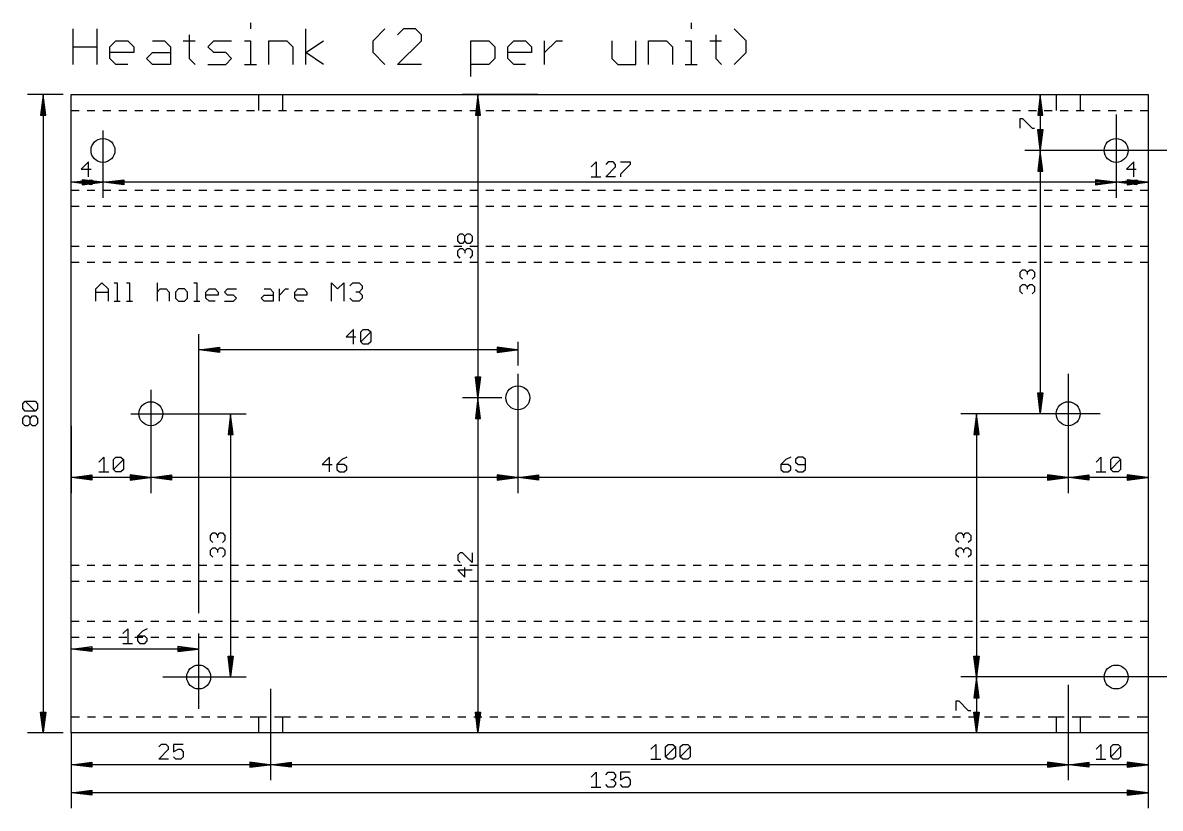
# Model space of a CAD drawing. Extents: x -16 to 648, y -52 to 442.
# Drawn here: x 313.9 to 456.5, y 170.6 to 269 of the extents above; entities that cross this region are included whole.
import ezdxf

# ---------------------------------------------------------------- set-up
doc = ezdxf.new("R2010")
doc.units = 0
doc.layers.add('20', color=7, linetype='CONTINUOUS')
doc.layers.add('47', color=2, linetype='CONTINUOUS')

msp = doc.modelspace()

# ---------------------------------------------------------------- linework, layer by layer
at = {"layer": '20'}
for p, q in [((320, 258), (320, 260)), ((320, 260), (455, 260)), ((343.5, 260), (343.5, 258)), ((346.5, 260), (346.5, 258)), ((443.5, 260), (443.5, 258)), ((446.5, 260), (446.5, 258)), ((455, 260), (455, 258)), ((320, 248), (320, 258)), ((320, 258), (321, 258)), ((322, 258), (323, 258)), ((324, 258), (325, 258)), ((326, 258), (327, 258)), ((328, 258), (329, 258)), ((330, 258), (331, 258)), ((332, 258), (333, 258)), ((334, 258), (335, 258)), ((336, 258), (337, 258)), ((338, 258), (339, 258)), ((340, 258), (341, 258)), ((342, 258), (343, 258)), ((344, 258), (345, 258)), ((346, 258), (347, 258)), ((348, 258), (349, 258)), ((350, 258), (351, 258)), ((352, 258), (353, 258)), ((354, 258), (355, 258)), ((356, 258), (357, 258)), ((358, 258), (359, 258)), ((360, 258), (361, 258)), ((362, 258), (363, 258)), ((364, 258), (365, 258)), ((366, 258), (367, 258)), ((368, 258), (369, 258)), ((370, 258), (371, 258)), ((372, 258), (373, 258)), ((374, 258), (375, 258)), ((376, 258), (377, 258)), ((378, 258), (379, 258)), ((380, 258), (381, 258)), ((382, 258), (383, 258)), ((384, 258), (385, 258)), ((386, 258), (387, 258)), ((388, 258), (389, 258)), ((390, 258), (391, 258)), ((392, 258), (393, 258)), ((394, 258), (395, 258)), ((396, 258), (397, 258)), ((398, 258), (399, 258)), ((400, 258), (401, 258)), ((402, 258), (403, 258)), ((404, 258), (405, 258)), ((406, 258), (407, 258)), ((408, 258), (409, 258)), ((410, 258), (411, 258)), ((412, 258), (413, 258)), ((414, 258), (415, 258)), ((416, 258), (417, 258)), ((418, 258), (419, 258)), ((420, 258), (421, 258)), ((422, 258), (423, 258)), ((424, 258), (425, 258)), ((426, 258), (427, 258)), ((428, 258), (429, 258)), ((430, 258), (431, 258)), ((432, 258), (433, 258)), ((434, 258), (435, 258)), ((436, 258), (437, 258)), ((438, 258), (439, 258)), ((440, 258), (441, 258)), ((442, 258), (443, 258)), ((444, 258), (445, 258)), ((446, 258), (447, 258)), ((448, 258), (449, 258)), ((450, 258), (451, 258)), ((452, 258), (453, 258)), ((454, 258), (455, 258)), ((455, 258), (455, 248)), ((320, 246), (320, 248)), ((320, 248), (321, 248)), ((322, 248), (323, 248)), ((324, 248), (325, 248)), ((326, 248), (327, 248)), ((328, 248), (329, 248)), ((330, 248), (331, 248)), ((332, 248), (333, 248)), ((334, 248), (335, 248)), ((336, 248), (337, 248)), ((338, 248), (339, 248)), ((340, 248), (341, 248)), ((342, 248), (343, 248)), ((344, 248), (345, 248)), ((346, 248), (347, 248)), ((348, 248), (349, 248)), ((350, 248), (351, 248)), ((352, 248), (353, 248)), ((354, 248), (355, 248)), ((356, 248), (357, 248)), ((358, 248), (359, 248)), ((360, 248), (361, 248)), ((362, 248), (363, 248)), ((364, 248), (365, 248)), ((366, 248), (367, 248)), ((368, 248), (369, 248)), ((370, 248), (371, 248)), ((372, 248), (373, 248)), ((374, 248), (375, 248)), ((376, 248), (377, 248)), ((378, 248), (379, 248)), ((380, 248), (381, 248)), ((382, 248), (383, 248)), ((384, 248), (385, 248)), ((386, 248), (387, 248)), ((388, 248), (389, 248)), ((390, 248), (391, 248)), ((392, 248), (393, 248)), ((394, 248), (395, 248)), ((396, 248), (397, 248)), ((398, 248), (399, 248)), ((400, 248), (401, 248)), ((402, 248), (403, 248)), ((404, 248), (405, 248)), ((406, 248), (407, 248)), ((408, 248), (409, 248)), ((410, 248), (411, 248)), ((412, 248), (413, 248)), ((414, 248), (415, 248)), ((416, 248), (417, 248)), ((418, 248), (419, 248)), ((420, 248), (421, 248)), ((422, 248), (423, 248)), ((424, 248), (425, 248)), ((426, 248), (427, 248)), ((428, 248), (429, 248)), ((430, 248), (431, 248)), ((432, 248), (433, 248)), ((434, 248), (435, 248)), ((436, 248), (437, 248)), ((438, 248), (439, 248)), ((440, 248), (441, 248)), ((442, 248), (443, 248)), ((444, 248), (445, 248)), ((446, 248), (447, 248)), ((448, 248), (449, 248)), ((450, 248), (451, 248)), ((452, 248), (453, 248)), ((454, 248), (455, 248)), ((455, 248), (455, 246)), ((320, 241), (320, 246)), ((320, 246), (321, 246)), ((322, 246), (323, 246)), ((324, 246), (325, 246)), ((326, 246), (327, 246)), ((328, 246), (329, 246)), ((330, 246), (331, 246)), ((332, 246), (333, 246)), ((334, 246), (335, 246)), ((336, 246), (337, 246)), ((338, 246), (339, 246)), ((340, 246), (341, 246)), ((342, 246), (343, 246)), ((344, 246), (345, 246)), ((346, 246), (347, 246)), ((348, 246), (349, 246)), ((350, 246), (351, 246)), ((352, 246), (353, 246)), ((354, 246), (355, 246)), ((356, 246), (357, 246)), ((358, 246), (359, 246)), ((360, 246), (361, 246)), ((362, 246), (363, 246)), ((364, 246), (365, 246)), ((366, 246), (367, 246)), ((368, 246), (369, 246)), ((370, 246), (371, 246)), ((372, 246), (373, 246)), ((374, 246), (375, 246)), ((376, 246), (377, 246)), ((378, 246), (379, 246)), ((380, 246), (381, 246)), ((382, 246), (383, 246)), ((384, 246), (385, 246)), ((386, 246), (387, 246)), ((388, 246), (389, 246)), ((390, 246), (391, 246)), ((392, 246), (393, 246)), ((394, 246), (395, 246)), ((396, 246), (397, 246)), ((398, 246), (399, 246)), ((400, 246), (401, 246)), ((402, 246), (403, 246)), ((404, 246), (405, 246)), ((406, 246), (407, 246)), ((408, 246), (409, 246)), ((410, 246), (411, 246)), ((412, 246), (413, 246)), ((414, 246), (415, 246)), ((416, 246), (417, 246)), ((418, 246), (419, 246)), ((420, 246), (421, 246)), ((422, 246), (423, 246)), ((424, 246), (425, 246)), ((426, 246), (427, 246)), ((428, 246), (429, 246)), ((430, 246), (431, 246)), ((432, 246), (433, 246)), ((434, 246), (435, 246)), ((436, 246), (437, 246)), ((438, 246), (439, 246)), ((440, 246), (441, 246)), ((442, 246), (443, 246)), ((444, 246), (445, 246)), ((446, 246), (447, 246)), ((448, 246), (449, 246)), ((450, 246), (451, 246)), ((452, 246), (453, 246)), ((454, 246), (455, 246)), ((455, 246), (455, 241)), ((320, 239), (320, 241)), ((320, 241), (321, 241)), ((322, 241), (323, 241)), ((324, 241), (325, 241)), ((326, 241), (327, 241)), ((328, 241), (329, 241)), ((330, 241), (331, 241)), ((332, 241), (333, 241)), ((334, 241), (335, 241)), ((336, 241), (337, 241)), ((338, 241), (339, 241)), ((340, 241), (341, 241)), ((342, 241), (343, 241)), ((344, 241), (345, 241)), ((346, 241), (347, 241)), ((348, 241), (349, 241)), ((350, 241), (351, 241)), ((352, 241), (353, 241)), ((354, 241), (355, 241)), ((356, 241), (357, 241)), ((358, 241), (359, 241)), ((360, 241), (361, 241)), ((362, 241), (363, 241)), ((364, 241), (365, 241)), ((366, 241), (367, 241)), ((368, 241), (369, 241)), ((370, 241), (371, 241)), ((372, 241), (373, 241)), ((374, 241), (375, 241)), ((376, 241), (377, 241)), ((378, 241), (379, 241)), ((380, 241), (381, 241)), ((382, 241), (383, 241)), ((384, 241), (385, 241)), ((386, 241), (387, 241)), ((388, 241), (389, 241)), ((390, 241), (391, 241)), ((392, 241), (393, 241)), ((394, 241), (395, 241)), ((396, 241), (397, 241)), ((398, 241), (399, 241)), ((400, 241), (401, 241)), ((402, 241), (403, 241)), ((404, 241), (405, 241)), ((406, 241), (407, 241)), ((408, 241), (409, 241)), ((410, 241), (411, 241)), ((412, 241), (413, 241)), ((414, 241), (415, 241)), ((416, 241), (417, 241)), ((418, 241), (419, 241)), ((420, 241), (421, 241)), ((422, 241), (423, 241)), ((424, 241), (425, 241)), ((426, 241), (427, 241)), ((428, 241), (429, 241)), ((430, 241), (431, 241)), ((432, 241), (433, 241)), ((434, 241), (435, 241)), ((436, 241), (437, 241)), ((438, 241), (439, 241)), ((440, 241), (441, 241)), ((442, 241), (443, 241)), ((444, 241), (445, 241)), ((446, 241), (447, 241)), ((448, 241), (449, 241)), ((450, 241), (451, 241)), ((452, 241), (453, 241)), ((454, 241), (455, 241)), ((455, 241), (455, 239)), ((320, 201), (320, 239)), ((320, 239), (321, 239)), ((322, 239), (323, 239)), ((324, 239), (325, 239)), ((326, 239), (327, 239)), ((328, 239), (329, 239)), ((330, 239), (331, 239)), ((332, 239), (333, 239)), ((334, 239), (335, 239)), ((336, 239), (337, 239)), ((338, 239), (339, 239)), ((340, 239), (341, 239)), ((342, 239), (343, 239)), ((344, 239), (345, 239)), ((346, 239), (347, 239)), ((348, 239), (349, 239)), ((350, 239), (351, 239)), ((352, 239), (353, 239)), ((354, 239), (355, 239)), ((356, 239), (357, 239)), ((358, 239), (359, 239)), ((360, 239), (361, 239)), ((362, 239), (363, 239)), ((364, 239), (365, 239)), ((366, 239), (367, 239)), ((368, 239), (369, 239)), ((370, 239), (371, 239)), ((372, 239), (373, 239)), ((374, 239), (375, 239)), ((376, 239), (377, 239)), ((378, 239), (379, 239)), ((380, 239), (381, 239)), ((382, 239), (383, 239)), ((384, 239), (385, 239)), ((386, 239), (387, 239)), ((388, 239), (389, 239)), ((390, 239), (391, 239)), ((392, 239), (393, 239)), ((394, 239), (395, 239)), ((396, 239), (397, 239)), ((398, 239), (399, 239)), ((400, 239), (401, 239)), ((402, 239), (403, 239)), ((404, 239), (405, 239)), ((406, 239), (407, 239)), ((408, 239), (409, 239)), ((410, 239), (411, 239)), ((412, 239), (413, 239)), ((414, 239), (415, 239)), ((416, 239), (417, 239)), ((418, 239), (419, 239)), ((420, 239), (421, 239)), ((422, 239), (423, 239)), ((424, 239), (425, 239)), ((426, 239), (427, 239)), ((428, 239), (429, 239)), ((430, 239), (431, 239)), ((432, 239), (433, 239)), ((434, 239), (435, 239)), ((436, 239), (437, 239)), ((438, 239), (439, 239)), ((440, 239), (441, 239)), ((442, 239), (443, 239)), ((444, 239), (445, 239)), ((446, 239), (447, 239)), ((448, 239), (449, 239)), ((450, 239), (451, 239)), ((452, 239), (453, 239)), ((454, 239), (455, 239)), ((455, 239), (455, 201)), ((320, 199), (320, 201)), ((320, 201), (321, 201)), ((322, 201), (323, 201)), ((324, 201), (325, 201)), ((326, 201), (327, 201)), ((328, 201), (329, 201)), ((330, 201), (331, 201)), ((332, 201), (333, 201)), ((334, 201), (335, 201)), ((336, 201), (337, 201)), ((338, 201), (339, 201)), ((340, 201), (341, 201)), ((342, 201), (343, 201)), ((344, 201), (345, 201)), ((346, 201), (347, 201)), ((348, 201), (349, 201)), ((350, 201), (351, 201)), ((352, 201), (353, 201)), ((354, 201), (355, 201)), ((356, 201), (357, 201)), ((358, 201), (359, 201)), ((360, 201), (361, 201)), ((362, 201), (363, 201)), ((364, 201), (365, 201)), ((366, 201), (367, 201)), ((368, 201), (369, 201)), ((370, 201), (371, 201)), ((372, 201), (373, 201)), ((374, 201), (375, 201)), ((376, 201), (377, 201)), ((378, 201), (379, 201)), ((380, 201), (381, 201)), ((382, 201), (383, 201)), ((384, 201), (385, 201)), ((386, 201), (387, 201)), ((388, 201), (389, 201)), ((390, 201), (391, 201)), ((392, 201), (393, 201)), ((394, 201), (395, 201)), ((396, 201), (397, 201)), ((398, 201), (399, 201)), ((400, 201), (401, 201)), ((402, 201), (403, 201)), ((404, 201), (405, 201)), ((406, 201), (407, 201)), ((408, 201), (409, 201)), ((410, 201), (411, 201)), ((412, 201), (413, 201)), ((414, 201), (415, 201)), ((416, 201), (417, 201)), ((418, 201), (419, 201)), ((420, 201), (421, 201)), ((422, 201), (423, 201)), ((424, 201), (425, 201)), ((426, 201), (427, 201)), ((428, 201), (429, 201)), ((430, 201), (431, 201)), ((432, 201), (433, 201)), ((434, 201), (435, 201)), ((436, 201), (437, 201)), ((438, 201), (439, 201)), ((440, 201), (441, 201)), ((442, 201), (443, 201)), ((444, 201), (445, 201)), ((446, 201), (447, 201)), ((448, 201), (449, 201)), ((450, 201), (451, 201)), ((452, 201), (453, 201)), ((454, 201), (455, 201)), ((455, 201), (455, 199)), ((320, 194), (320, 199)), ((320, 199), (321, 199)), ((322, 199), (323, 199)), ((324, 199), (325, 199)), ((326, 199), (327, 199)), ((328, 199), (329, 199)), ((330, 199), (331, 199)), ((332, 199), (333, 199)), ((334, 199), (335, 199)), ((336, 199), (337, 199)), ((338, 199), (339, 199)), ((340, 199), (341, 199)), ((342, 199), (343, 199)), ((344, 199), (345, 199)), ((346, 199), (347, 199)), ((348, 199), (349, 199)), ((350, 199), (351, 199)), ((352, 199), (353, 199)), ((354, 199), (355, 199)), ((356, 199), (357, 199)), ((358, 199), (359, 199)), ((360, 199), (361, 199)), ((362, 199), (363, 199)), ((364, 199), (365, 199)), ((366, 199), (367, 199)), ((368, 199), (369, 199)), ((370, 199), (371, 199)), ((372, 199), (373, 199)), ((374, 199), (375, 199)), ((376, 199), (377, 199)), ((378, 199), (379, 199)), ((380, 199), (381, 199)), ((382, 199), (383, 199)), ((384, 199), (385, 199)), ((386, 199), (387, 199)), ((388, 199), (389, 199)), ((390, 199), (391, 199)), ((392, 199), (393, 199)), ((394, 199), (395, 199)), ((396, 199), (397, 199)), ((398, 199), (399, 199)), ((400, 199), (401, 199)), ((402, 199), (403, 199)), ((404, 199), (405, 199)), ((406, 199), (407, 199)), ((408, 199), (409, 199)), ((410, 199), (411, 199)), ((412, 199), (413, 199)), ((414, 199), (415, 199)), ((416, 199), (417, 199)), ((418, 199), (419, 199)), ((420, 199), (421, 199)), ((422, 199), (423, 199)), ((424, 199), (425, 199)), ((426, 199), (427, 199)), ((428, 199), (429, 199)), ((430, 199), (431, 199)), ((432, 199), (433, 199)), ((434, 199), (435, 199)), ((436, 199), (437, 199)), ((438, 199), (439, 199)), ((440, 199), (441, 199)), ((442, 199), (443, 199)), ((444, 199), (445, 199)), ((446, 199), (447, 199)), ((448, 199), (449, 199)), ((450, 199), (451, 199)), ((452, 199), (453, 199)), ((454, 199), (455, 199)), ((455, 199), (455, 194)), ((320, 192), (320, 194)), ((320, 194), (321, 194)), ((322, 194), (323, 194)), ((324, 194), (325, 194)), ((326, 194), (327, 194)), ((328, 194), (329, 194)), ((330, 194), (331, 194)), ((332, 194), (333, 194)), ((334, 194), (335, 194)), ((336, 194), (337, 194)), ((338, 194), (339, 194)), ((340, 194), (341, 194)), ((342, 194), (343, 194)), ((344, 194), (345, 194)), ((346, 194), (347, 194)), ((348, 194), (349, 194)), ((350, 194), (351, 194)), ((352, 194), (353, 194)), ((354, 194), (355, 194)), ((356, 194), (357, 194)), ((358, 194), (359, 194)), ((360, 194), (361, 194)), ((362, 194), (363, 194)), ((364, 194), (365, 194)), ((366, 194), (367, 194)), ((368, 194), (369, 194)), ((370, 194), (371, 194)), ((372, 194), (373, 194)), ((374, 194), (375, 194)), ((376, 194), (377, 194)), ((378, 194), (379, 194)), ((380, 194), (381, 194)), ((382, 194), (383, 194)), ((384, 194), (385, 194)), ((386, 194), (387, 194)), ((388, 194), (389, 194)), ((390, 194), (391, 194)), ((392, 194), (393, 194)), ((394, 194), (395, 194)), ((396, 194), (397, 194)), ((398, 194), (399, 194)), ((400, 194), (401, 194)), ((402, 194), (403, 194)), ((404, 194), (405, 194)), ((406, 194), (407, 194)), ((408, 194), (409, 194)), ((410, 194), (411, 194)), ((412, 194), (413, 194)), ((414, 194), (415, 194)), ((416, 194), (417, 194)), ((418, 194), (419, 194)), ((420, 194), (421, 194)), ((422, 194), (423, 194)), ((424, 194), (425, 194)), ((426, 194), (427, 194)), ((428, 194), (429, 194)), ((430, 194), (431, 194)), ((432, 194), (433, 194)), ((434, 194), (435, 194)), ((436, 194), (437, 194)), ((438, 194), (439, 194)), ((440, 194), (441, 194)), ((442, 194), (443, 194)), ((444, 194), (445, 194)), ((446, 194), (447, 194)), ((448, 194), (449, 194)), ((450, 194), (451, 194)), ((452, 194), (453, 194)), ((454, 194), (455, 194)), ((455, 194), (455, 192)), ((320, 182), (320, 192)), ((320, 192), (321, 192)), ((322, 192), (323, 192)), ((324, 192), (325, 192)), ((326, 192), (327, 192)), ((328, 192), (329, 192)), ((330, 192), (331, 192)), ((332, 192), (333, 192)), ((334, 192), (335, 192)), ((336, 192), (337, 192)), ((338, 192), (339, 192)), ((340, 192), (341, 192)), ((342, 192), (343, 192)), ((344, 192), (345, 192)), ((346, 192), (347, 192)), ((348, 192), (349, 192)), ((350, 192), (351, 192)), ((352, 192), (353, 192)), ((354, 192), (355, 192)), ((356, 192), (357, 192)), ((358, 192), (359, 192)), ((360, 192), (361, 192)), ((362, 192), (363, 192)), ((364, 192), (365, 192)), ((366, 192), (367, 192)), ((368, 192), (369, 192)), ((370, 192), (371, 192)), ((372, 192), (373, 192)), ((374, 192), (375, 192)), ((376, 192), (377, 192)), ((378, 192), (379, 192)), ((380, 192), (381, 192)), ((382, 192), (383, 192)), ((384, 192), (385, 192)), ((386, 192), (387, 192)), ((388, 192), (389, 192)), ((390, 192), (391, 192)), ((392, 192), (393, 192)), ((394, 192), (395, 192)), ((396, 192), (397, 192)), ((398, 192), (399, 192)), ((400, 192), (401, 192)), ((402, 192), (403, 192)), ((404, 192), (405, 192)), ((406, 192), (407, 192)), ((408, 192), (409, 192)), ((410, 192), (411, 192)), ((412, 192), (413, 192)), ((414, 192), (415, 192)), ((416, 192), (417, 192)), ((418, 192), (419, 192)), ((420, 192), (421, 192)), ((422, 192), (423, 192)), ((424, 192), (425, 192)), ((426, 192), (427, 192)), ((428, 192), (429, 192)), ((430, 192), (431, 192)), ((432, 192), (433, 192)), ((434, 192), (435, 192)), ((436, 192), (437, 192)), ((438, 192), (439, 192)), ((440, 192), (441, 192)), ((442, 192), (443, 192)), ((444, 192), (445, 192)), ((446, 192), (447, 192)), ((448, 192), (449, 192)), ((450, 192), (451, 192)), ((452, 192), (453, 192)), ((454, 192), (455, 192)), ((455, 192), (455, 182)), ((320, 180), (320, 182)), ((320, 182), (321.0417, 182)), ((322.0417, 182), (323.0833, 182)), ((324.0833, 182), (325.125, 182)), ((326.125, 182), (327.1667, 182)), ((328.1667, 182), (329.2083, 182)), ((330.2083, 182), (331.25, 182)), ((332.25, 182), (333.2917, 182)), ((334.2917, 182), (335.3333, 182)), ((336.3333, 182), (337.375, 182)), ((338.375, 182), (339.4167, 182)), ((340.4167, 182), (341.4583, 182)), ((342.4583, 182), (343.5, 182)), ((343.5, 182), (344.5, 182)), ((343.5, 182), (343.5, 180)), ((345.5, 182), (346.5, 182)), ((346.5, 182), (347.5, 182)), ((346.5, 182), (346.5, 180)), ((348.5, 182), (349.5, 182)), ((350.5, 182), (351.5, 182)), ((352.5, 182), (353.5, 182)), ((354.5, 182), (355.5, 182)), ((356.5, 182), (357.5, 182)), ((358.5, 182), (359.5, 182)), ((360.5, 182), (361.5, 182)), ((362.5, 182), (363.5, 182)), ((364.5, 182), (365.5, 182)), ((366.5, 182), (367.5, 182)), ((368.5, 182), (369.5, 182)), ((370.5, 182), (371.5, 182)), ((372.5, 182), (373.5, 182)), ((374.5, 182), (375.5, 182)), ((376.5, 182), (377.5, 182)), ((378.5, 182), (379.5, 182)), ((380.5, 182), (381.5, 182)), ((382.5, 182), (383.5, 182)), ((384.5, 182), (385.5, 182)), ((386.5, 182), (387.5, 182)), ((388.5, 182), (389.5, 182)), ((390.5, 182), (391.5, 182)), ((392.5, 182), (393.5, 182)), ((394.5, 182), (395.5, 182)), ((396.5, 182), (397.5, 182)), ((398.5, 182), (399.5, 182)), ((400.5, 182), (401.5, 182)), ((402.5, 182), (403.5, 182)), ((404.5, 182), (405.5, 182)), ((406.5, 182), (407.5, 182)), ((408.5, 182), (409.5, 182)), ((410.5, 182), (411.5, 182)), ((412.5, 182), (413.5, 182)), ((414.5, 182), (415.5, 182)), ((416.5, 182), (417.5, 182)), ((418.5, 182), (419.5, 182)), ((420.5, 182), (421.5, 182)), ((422.5, 182), (423.5, 182)), ((424.5, 182), (425.5, 182)), ((426.5, 182), (427.5, 182)), ((428.5, 182), (429.5, 182)), ((430.5, 182), (431.5, 182)), ((432.5, 182), (433.5, 182)), ((434.5, 182), (435.5, 182)), ((436.5, 182), (437.5, 182)), ((438.5, 182), (439.5, 182)), ((440.5, 182), (441.5, 182)), ((442.5, 182), (443.5, 182)), ((443.5, 182), (444.5, 182)), ((443.5, 182), (443.5, 180)), ((445.5, 182), (446.5, 182)), ((446.5, 182), (447.875, 182)), ((446.5, 182), (446.5, 180)), ((448.875, 182), (450.25, 182)), ((451.25, 182), (452.625, 182)), ((453.625, 182), (455, 182)), ((455, 182), (455, 180)), ((343.5, 180), (320, 180)), ((346.5, 180), (343.5, 180)), ((443.5, 180), (346.5, 180)), ((446.5, 180), (443.5, 180)), ((455, 180), (446.5, 180))]:
    msp.add_line(p, q, dxfattribs=at)
for centre in [(324, 253), (451, 253), (376, 222), (330, 220), (445, 220), (336, 187), (451, 187)]:
    msp.add_circle(centre, 1.5, dxfattribs=at)
at = {"layer": '47'}
for p, q in [((320.254, 263.754), (320.254, 268.2498)), ((323.2512, 268.2498), (323.2512, 263.754)), ((342.4883, 268.9991), (342.4883, 268.2498)), ((349.4122, 263.754), (349.4122, 268.2498)), ((357.8528, 266.7512), (359.3514, 268.2498)), ((361.6714, 268.2498), (360.9221, 267.5005)), ((363.17, 268.2498), (361.6714, 268.2498)), ((363.9193, 267.5005), (363.17, 268.2498)), ((397.7355, 268.9991), (397.7355, 268.2498)), ((404.6234, 266.7512), (403.1248, 268.2498)), ((324.8579, 266.0019), (325.6072, 266.7512)), ((325.6072, 266.7512), (327.1059, 266.7512)), ((327.1059, 266.7512), (327.8552, 266.0019)), ((330.2112, 266.7512), (331.7098, 266.7512)), ((331.7098, 266.7512), (332.4591, 266.0019)), ((334.0658, 266.7512), (335.5644, 266.7512)), ((334.8151, 267.5005), (334.8151, 264.5033)), ((337.1351, 266.0019), (337.8844, 266.7512)), ((337.8844, 266.7512), (340.1323, 266.7512)), ((341.739, 266.7512), (342.4883, 266.7512)), ((342.4883, 266.7512), (342.4883, 263.754)), ((344.8083, 263.754), (344.8083, 266.7512)), ((344.8083, 266.7512), (347.0562, 266.7512)), ((347.0562, 266.7512), (347.8055, 266.0019)), ((349.4122, 265.2526), (351.6602, 266.7512)), ((357.8528, 265.2526), (357.8528, 266.7512)), ((360.9221, 263.754), (363.9193, 266.7512)), ((363.9193, 266.7512), (363.9193, 267.5005)), ((370.1299, 262.2554), (370.1299, 266.7512)), ((370.1299, 266.7512), (372.3779, 266.7512)), ((372.3779, 266.7512), (373.1272, 266.0019)), ((374.7339, 266.0019), (375.4832, 266.7512)), ((375.4832, 266.7512), (376.9818, 266.7512)), ((376.9818, 266.7512), (377.7311, 266.0019)), ((379.3378, 263.754), (379.3378, 266.7512)), ((379.3378, 265.2526), (380.8364, 266.7512)), ((380.8364, 266.7512), (381.5857, 266.7512)), ((387.7784, 266.7512), (387.7784, 264.5033)), ((390.7756, 263.754), (390.7756, 266.7512)), ((392.3823, 263.754), (392.3823, 266.7512)), ((392.3823, 266.7512), (394.6302, 266.7512)), ((394.6302, 266.7512), (395.3795, 266.0019)), ((396.9862, 266.7512), (397.7355, 266.7512)), ((397.7355, 266.7512), (397.7355, 263.754)), ((400.0555, 266.7512), (401.5541, 266.7512)), ((400.8048, 267.5005), (400.8048, 264.5033)), ((404.6234, 265.2526), (404.6234, 266.7512)), ((320.254, 266.0019), (323.2512, 266.0019)), ((324.8579, 264.5033), (324.8579, 266.0019)), ((327.8552, 265.2526), (324.8579, 265.2526)), ((327.8552, 266.0019), (327.8552, 265.2526)), ((329.4619, 264.5033), (330.2112, 265.2526)), ((330.2112, 265.2526), (332.4591, 265.2526)), ((332.4591, 266.0019), (332.4591, 263.754)), ((337.8844, 265.2526), (337.1351, 266.0019)), ((339.383, 265.2526), (337.8844, 265.2526)), ((340.1323, 264.5033), (339.383, 265.2526)), ((347.8055, 266.0019), (347.8055, 263.754)), ((351.6602, 263.754), (349.4122, 265.2526)), ((359.3514, 263.754), (357.8528, 265.2526)), ((373.1272, 266.0019), (373.1272, 264.5033)), ((374.7339, 264.5033), (374.7339, 266.0019)), ((377.7311, 265.2526), (374.7339, 265.2526)), ((377.7311, 266.0019), (377.7311, 265.2526)), ((395.3795, 266.0019), (395.3795, 263.754)), ((403.1248, 263.754), (404.6234, 265.2526)), ((325.6072, 263.754), (324.8579, 264.5033)), ((330.2112, 263.754), (329.4619, 264.5033)), ((334.8151, 264.5033), (335.5644, 263.754)), ((339.383, 263.754), (340.1323, 264.5033)), ((373.1272, 264.5033), (372.3779, 263.754)), ((375.4832, 263.754), (374.7339, 264.5033)), ((387.7784, 264.5033), (388.5277, 263.754)), ((400.8048, 264.5033), (401.5541, 263.754)), ((327.1059, 263.754), (325.6072, 263.754)), ((332.4591, 263.754), (330.2112, 263.754)), ((337.1351, 263.754), (339.383, 263.754)), ((341.739, 263.754), (343.2376, 263.754)), ((363.9193, 263.754), (360.9221, 263.754)), ((372.3779, 263.754), (370.1299, 263.754)), ((376.9818, 263.754), (375.4832, 263.754)), ((388.5277, 263.754), (390.7756, 263.754)), ((396.9862, 263.754), (398.4848, 263.754)), ((319, 260), (314.55, 260)), ((316.5, 259.935), (316.1808, 257.4)), ((316.5, 259.935), (316.24, 257.4)), ((316.5, 259.935), (316.37, 257.4)), ((316.5, 259.935), (316.5, 180.065)), ((316.8192, 257.4), (316.5, 259.935)), ((316.63, 257.4), (316.5, 259.935)), ((316.76, 257.4), (316.5, 259.935)), ((378.5, 260), (369.05, 260)), ((371, 259.935), (370.6808, 257.4)), ((371, 259.935), (370.74, 257.4)), ((371, 259.935), (370.87, 257.4)), ((371, 259.935), (371, 222.065)), ((371.3192, 257.4), (371, 259.935)), ((371.13, 257.4), (371, 259.935)), ((371.26, 257.4), (371, 259.935)), ((441, 260), (443.45, 260)), ((441.5, 259.935), (441.1808, 257.4)), ((441.5, 259.935), (441.24, 257.4)), ((441.5, 259.935), (441.37, 257.4)), ((441.5, 259.935), (441.5, 253.065)), ((441.8192, 257.4), (441.5, 259.935)), ((441.63, 257.4), (441.5, 259.935)), ((441.76, 257.4), (441.5, 259.935)), ((316.1808, 257.4), (316.8192, 257.4)), ((370.6808, 257.4), (371.3192, 257.4)), ((438.9701, 255.8072), (438.9701, 257.0061)), ((438.9701, 257.0061), (439.2698, 257.0061)), ((439.2698, 257.0061), (440.4687, 255.8072)), ((441.1808, 257.4), (441.8192, 257.4)), ((451, 257.5), (451, 247.05)), ((324, 255.5), (324, 247.05)), ((440.4687, 255.8072), (440.7684, 255.8072)), ((441.5, 253.065), (441.1808, 255.6)), ((441.1808, 255.6), (441.8192, 255.6)), ((441.5, 253.065), (441.24, 255.6)), ((441.5, 253.065), (441.37, 255.6)), ((441.8192, 255.6), (441.5, 253.065)), ((441.63, 255.6), (441.5, 253.065)), ((441.76, 255.6), (441.5, 253.065)), ((455, 254.5), (455, 247.05)), ((470, 253), (439.55, 253)), ((441.5, 252.935), (441.1808, 250.4)), ((441.5, 252.935), (441.24, 250.4)), ((441.5, 252.935), (441.37, 250.4)), ((441.5, 253), (441.5, 253)), ((441.5, 252.935), (441.5, 220.065)), ((441.8192, 250.4), (441.5, 252.935)), ((441.63, 250.4), (441.5, 252.935)), ((441.76, 250.4), (441.5, 252.935)), ((322.2064, 251.5554), (321.2818, 250.6308)), ((322.2064, 249.7062), (322.2064, 251.5554)), ((385.1885, 250.939), (385.8049, 251.5554)), ((385.8049, 251.5554), (385.8049, 249.7062)), ((387.3383, 251.5554), (387.0301, 251.2472)), ((387.9547, 251.5554), (387.3383, 251.5554)), ((388.2629, 251.2472), (387.9547, 251.5554)), ((388.2629, 250.939), (388.2629, 251.2472)), ((388.8717, 251.5554), (390.1045, 251.5554)), ((390.1045, 251.2472), (388.8717, 250.0144)), ((390.1045, 251.5554), (390.1045, 251.2472)), ((453.2064, 251.5554), (452.2818, 250.6308)), ((453.2064, 249.7062), (453.2064, 251.5554)), ((321.2818, 250.6308), (322.5146, 250.6308)), ((385.1885, 249.7062), (386.4213, 249.7062)), ((387.0301, 249.7062), (388.2629, 250.939)), ((388.2629, 249.7062), (387.0301, 249.7062)), ((388.8717, 250.0144), (388.8717, 249.7062)), ((441.1808, 250.4), (441.8192, 250.4)), ((451, 250.5), (451, 247.05)), ((452.2818, 250.6308), (453.5146, 250.6308)), ((320, 249), (320, 249)), ((320.065, 249), (322.6, 249.3192)), ((320.065, 249), (322.6, 249.26)), ((320.065, 249), (322.6, 249.13)), ((323.935, 249), (320.065, 249)), ((322.6, 248.6808), (320.065, 249)), ((322.6, 248.87), (320.065, 249)), ((322.6, 248.74), (320.065, 249)), ((323.935, 249), (321.4, 249.3192)), ((321.4, 249.3192), (321.4, 248.6808)), ((323.935, 249), (321.4, 249.26)), ((323.935, 249), (321.4, 249.13)), ((321.4, 248.6808), (323.935, 249)), ((321.4, 248.87), (323.935, 249)), ((321.4, 248.74), (323.935, 249)), ((322.6, 249.3192), (322.6, 248.6808)), ((324, 249), (324, 249)), ((324.065, 249), (326.6, 249.3192)), ((324.065, 249), (326.6, 249.26)), ((324.065, 249), (326.6, 249.13)), ((450.935, 249), (324.065, 249)), ((326.6, 248.6808), (324.065, 249)), ((326.6, 248.87), (324.065, 249)), ((326.6, 248.74), (324.065, 249)), ((326.6, 249.3192), (326.6, 248.6808)), ((450.935, 249), (448.4, 249.3192)), ((448.4, 249.3192), (448.4, 248.6808)), ((450.935, 249), (448.4, 249.26)), ((450.935, 249), (448.4, 249.13)), ((448.4, 248.6808), (450.935, 249)), ((448.4, 248.87), (450.935, 249)), ((448.4, 248.74), (450.935, 249)), ((451.065, 249), (453.6, 249.3192)), ((451.065, 249), (453.6, 249.26)), ((451.065, 249), (453.6, 249.13)), ((454.935, 249), (451.065, 249)), ((453.6, 248.6808), (451.065, 249)), ((453.6, 248.87), (451.065, 249)), ((453.6, 248.74), (451.065, 249)), ((454.935, 249), (452.4, 249.3192)), ((452.4, 249.3192), (452.4, 248.6808)), ((454.935, 249), (452.4, 249.26)), ((454.935, 249), (452.4, 249.13)), ((452.4, 248.6808), (454.935, 249)), ((452.4, 248.87), (454.935, 249)), ((452.4, 248.74), (454.935, 249)), ((453.6, 249.3192), (453.6, 248.6808)), ((368.4701, 242.2491), (368.7698, 242.5488)), ((368.7698, 242.5488), (369.0695, 242.5488)), ((369.0695, 242.5488), (369.3692, 242.2491)), ((369.3692, 242.2491), (369.669, 242.5488)), ((369.669, 242.5488), (369.9687, 242.5488)), ((369.9687, 242.5488), (370.2684, 242.2491)), ((368.4701, 241.6496), (368.4701, 242.2491)), ((368.7698, 241.3499), (368.4701, 241.6496)), ((369.0695, 241.3499), (368.7698, 241.3499)), ((369.3692, 241.6496), (369.0695, 241.3499)), ((369.3692, 241.6496), (369.3692, 242.2491)), ((369.669, 241.3499), (369.3692, 241.6496)), ((369.9687, 241.3499), (369.669, 241.3499)), ((370.2684, 241.6496), (369.9687, 241.3499)), ((370.2684, 242.2491), (370.2684, 241.6496)), ((368.4701, 240.4075), (368.7698, 240.7072)), ((368.4701, 239.8081), (368.4701, 240.4075)), ((368.7698, 239.5083), (368.4701, 239.8081)), ((368.7698, 240.7072), (369.0695, 240.7072)), ((369.0695, 240.7072), (369.3692, 240.4075)), ((369.3692, 240.4075), (369.669, 240.7072)), ((369.3692, 240.4075), (369.3692, 240.1078)), ((369.669, 240.7072), (369.9687, 240.7072)), ((369.9687, 240.7072), (370.2684, 240.4075)), ((370.2684, 239.8081), (369.9687, 239.5083)), ((370.2684, 240.4075), (370.2684, 239.8081)), ((438.9701, 237.7491), (439.2698, 238.0488)), ((438.9701, 237.1496), (438.9701, 237.7491)), ((439.2698, 236.8499), (438.9701, 237.1496)), ((439.2698, 238.0488), (439.5695, 238.0488)), ((439.5695, 238.0488), (439.8692, 237.7491)), ((439.8692, 237.7491), (440.169, 238.0488)), ((439.8692, 237.7491), (439.8692, 237.4494)), ((440.169, 238.0488), (440.4687, 238.0488)), ((440.4687, 238.0488), (440.7684, 237.7491)), ((440.7684, 237.1496), (440.4687, 236.8499)), ((440.7684, 237.7491), (440.7684, 237.1496)), ((323.1016, 235.6341), (323.8679, 236.4004)), ((323.1016, 234.1016), (323.1016, 235.6341)), ((323.8679, 236.4004), (324.6341, 235.6341)), ((324.6341, 235.6341), (324.6341, 234.1016)), ((325.4036, 236.4004), (325.7867, 236.4004)), ((325.7867, 236.4004), (325.7867, 234.1016)), ((326.9382, 236.4004), (327.3213, 236.4004)), ((327.3213, 236.4004), (327.3213, 234.1016)), ((330.7748, 236.4004), (330.7748, 234.1016)), ((330.7748, 235.251), (331.1579, 235.6341)), ((331.1579, 235.6341), (331.9242, 235.6341)), ((331.9242, 235.6341), (332.3073, 235.251)), ((333.4599, 235.6341), (333.0768, 235.251)), ((334.2262, 235.6341), (333.4599, 235.6341)), ((334.6093, 235.251), (334.2262, 235.6341)), ((335.3788, 236.4004), (335.7619, 236.4004)), ((335.7619, 236.4004), (335.7619, 234.1016)), ((336.9134, 235.251), (337.2965, 235.6341)), ((337.2965, 235.6341), (338.0628, 235.6341)), ((338.0628, 235.6341), (338.4459, 235.251)), ((339.2154, 235.251), (339.5985, 235.6341)), ((339.5985, 235.6341), (340.7479, 235.6341)), ((344.2024, 235.6341), (344.9687, 235.6341)), ((344.9687, 235.6341), (345.3518, 235.251)), ((346.1213, 234.1016), (346.1213, 235.6341)), ((346.1213, 234.8679), (346.8875, 235.6341)), ((346.8875, 235.6341), (347.2706, 235.6341)), ((348.0396, 235.251), (348.4227, 235.6341)), ((348.4227, 235.6341), (349.1889, 235.6341)), ((349.1889, 235.6341), (349.5721, 235.251)), ((352.6435, 234.1016), (352.6435, 236.4004)), ((352.6435, 236.4004), (353.4097, 235.6341)), ((353.4097, 235.6341), (354.176, 236.4004)), ((354.176, 236.4004), (354.176, 234.1016)), ((354.9455, 236.0172), (355.3286, 236.4004)), ((355.3286, 236.4004), (356.0948, 236.4004)), ((356.0948, 236.4004), (356.478, 236.0172)), ((356.478, 235.6341), (356.0948, 235.251)), ((356.478, 236.0172), (356.478, 235.6341)), ((438.9701, 235.9075), (439.2698, 236.2072)), ((438.9701, 235.3081), (438.9701, 235.9075)), ((439.2698, 235.0083), (438.9701, 235.3081)), ((439.2698, 236.2072), (439.5695, 236.2072)), ((439.5695, 236.2072), (439.8692, 235.9075)), ((439.8692, 235.9075), (440.169, 236.2072)), ((439.8692, 235.9075), (439.8692, 235.6078)), ((440.169, 236.2072), (440.4687, 236.2072)), ((440.4687, 236.2072), (440.7684, 235.9075)), ((440.7684, 235.3081), (440.4687, 235.0083)), ((440.7684, 235.9075), (440.7684, 235.3081)), ((323.1016, 235.251), (324.6341, 235.251)), ((325.4036, 234.1016), (326.1698, 234.1016)), ((326.9382, 234.1016), (327.7045, 234.1016)), ((332.3073, 235.251), (332.3073, 234.1016)), ((333.0768, 235.251), (333.0768, 234.4847)), ((333.0768, 234.4847), (333.4599, 234.1016)), ((333.4599, 234.1016), (334.2262, 234.1016)), ((334.2262, 234.1016), (334.6093, 234.4847)), ((334.6093, 234.4847), (334.6093, 235.251)), ((335.3788, 234.1016), (336.145, 234.1016)), ((336.9134, 234.4847), (336.9134, 235.251)), ((338.4459, 234.8679), (336.9134, 234.8679)), ((337.2965, 234.1016), (336.9134, 234.4847)), ((338.0628, 234.1016), (337.2965, 234.1016)), ((338.4459, 235.251), (338.4459, 234.8679)), ((339.5985, 234.8679), (339.2154, 235.251)), ((339.2154, 234.1016), (340.3647, 234.1016)), ((340.3647, 234.8679), (339.5985, 234.8679)), ((340.7479, 234.4847), (340.3647, 234.8679)), ((340.3647, 234.1016), (340.7479, 234.4847)), ((343.8193, 234.4847), (344.2024, 234.8679)), ((344.2024, 234.1016), (343.8193, 234.4847)), ((344.2024, 234.8679), (345.3518, 234.8679)), ((345.3518, 234.1016), (344.2024, 234.1016)), ((345.3518, 235.251), (345.3518, 234.1016)), ((348.0396, 234.4847), (348.0396, 235.251)), ((349.5721, 234.8679), (348.0396, 234.8679)), ((348.4227, 234.1016), (348.0396, 234.4847)), ((349.1889, 234.1016), (348.4227, 234.1016)), ((349.5721, 235.251), (349.5721, 234.8679)), ((355.3286, 234.1016), (354.9455, 234.4847)), ((356.0948, 234.1016), (355.3286, 234.1016)), ((356.0948, 235.251), (355.7117, 235.251)), ((356.0948, 235.251), (356.478, 234.8679)), ((356.478, 234.4847), (356.0948, 234.1016)), ((356.478, 234.8679), (356.478, 234.4847)), ((336, 195), (336, 229.95)), ((355.4075, 230.5554), (354.4829, 229.6308)), ((354.4829, 229.6308), (355.7157, 229.6308)), ((355.4075, 228.7062), (355.4075, 230.5554)), ((356.3245, 230.2472), (356.6327, 230.5554)), ((356.3245, 229.0144), (356.3245, 230.2472)), ((356.3245, 229.0144), (357.5573, 230.2472)), ((356.6327, 230.5554), (357.2491, 230.5554)), ((357.2491, 230.5554), (357.5573, 230.2472)), ((357.5573, 230.2472), (357.5573, 229.0144)), ((336.065, 228), (338.6, 228.3192)), ((336.065, 228), (338.6, 228.26)), ((338.6, 228.3192), (338.6, 227.6808)), ((356.6327, 228.7062), (356.3245, 229.0144)), ((357.2491, 228.7062), (356.6327, 228.7062)), ((357.5573, 229.0144), (357.2491, 228.7062)), ((375.935, 228), (373.4, 228.3192)), ((373.4, 228.3192), (373.4, 227.6808)), ((375.935, 228), (373.4, 228.26)), ((376, 229), (376, 226.05)), ((336.065, 228), (338.6, 228.13)), ((375.935, 228), (336.065, 228)), ((338.6, 227.6808), (336.065, 228)), ((338.6, 227.87), (336.065, 228)), ((338.6, 227.74), (336.065, 228)), ((375.935, 228), (373.4, 228.13)), ((373.4, 227.6808), (375.935, 228)), ((373.4, 227.87), (375.935, 228)), ((373.4, 227.74), (375.935, 228)), ((371, 222.065), (370.6808, 224.6)), ((370.6808, 224.6), (371.3192, 224.6)), ((371, 222.065), (370.74, 224.6)), ((371, 222.065), (370.87, 224.6)), ((371.3192, 224.6), (371, 222.065)), ((371.13, 224.6), (371, 222.065)), ((371.26, 224.6), (371, 222.065)), ((376, 225), (376, 210.05)), ((445, 225), (445, 210.05)), ((330, 223), (330, 210.05)), ((441.5, 220.065), (441.1808, 222.6)), ((441.1808, 222.6), (441.8192, 222.6)), ((441.5, 220.065), (441.24, 222.6)), ((441.5, 220.065), (441.37, 222.6)), ((441.8192, 222.6), (441.5, 220.065)), ((441.63, 222.6), (441.5, 220.065)), ((441.76, 222.6), (441.5, 220.065)), ((313.9446, 221.2491), (314.2528, 221.5573)), ((313.9446, 220.6327), (313.9446, 221.2491)), ((314.2528, 221.5573), (315.4856, 221.5573)), ((315.4856, 220.3245), (314.2528, 221.5573)), ((315.4856, 221.5573), (315.7938, 221.2491)), ((315.7938, 221.2491), (315.7938, 220.6327)), ((372.5, 222), (369.05, 222)), ((374, 222), (369.05, 222)), ((371, 221.935), (370.6808, 219.4)), ((371, 221.935), (370.74, 219.4)), ((371, 221.935), (370.87, 219.4)), ((371, 221.935), (371, 180.065)), ((371.3192, 219.4), (371, 221.935)), ((371.13, 219.4), (371, 221.935)), ((371.26, 219.4), (371, 221.935)), ((314.2528, 220.3245), (313.9446, 220.6327)), ((313.9446, 219.4075), (314.2528, 219.7157)), ((315.4856, 220.3245), (314.2528, 220.3245)), ((314.2528, 219.7157), (314.561, 219.7157)), ((314.561, 219.7157), (314.8692, 219.4075)), ((314.8692, 219.4075), (315.1774, 219.7157)), ((315.1774, 219.7157), (315.4856, 219.7157)), ((315.7938, 220.6327), (315.4856, 220.3245)), ((315.4856, 219.7157), (315.7938, 219.4075)), ((327.5, 220), (341.95, 220)), ((340, 219.935), (339.6808, 217.4)), ((340, 219.935), (339.74, 217.4)), ((340, 219.935), (339.87, 217.4)), ((340, 219.935), (340, 187.065)), ((340.3192, 217.4), (340, 219.935)), ((340.13, 217.4), (340, 219.935)), ((340.26, 217.4), (340, 219.935)), ((441, 220), (431.55, 220)), ((433.5, 219.935), (433.1808, 217.4)), ((433.5, 219.935), (433.24, 217.4)), ((433.5, 219.935), (433.37, 217.4)), ((433.5, 219.935), (433.5, 187.065)), ((433.8192, 217.4), (433.5, 219.935)), ((433.63, 217.4), (433.5, 219.935)), ((433.76, 217.4), (433.5, 219.935)), ((449, 220), (439.55, 220)), ((313.9446, 218.7911), (313.9446, 219.4075)), ((314.2528, 218.4829), (313.9446, 218.7911)), ((314.561, 218.4829), (314.2528, 218.4829)), ((314.8692, 218.7911), (314.561, 218.4829)), ((314.8692, 218.7911), (314.8692, 219.4075)), ((315.1774, 218.4829), (314.8692, 218.7911)), ((315.4856, 218.4829), (315.1774, 218.4829)), ((315.7938, 218.7911), (315.4856, 218.4829)), ((315.7938, 219.4075), (315.7938, 218.7911)), ((320, 218.5), (320, 210.05)), ((370.6808, 219.4), (371.3192, 219.4)), ((445, 218.5), (445, 210.05)), ((339.6808, 217.4), (340.3192, 217.4)), ((433.1808, 217.4), (433.8192, 217.4)), ((323.4829, 213.939), (324.0993, 214.5554)), ((324.0993, 214.5554), (324.0993, 212.7062)), ((325.3245, 214.2472), (325.6327, 214.5554)), ((325.3245, 213.0144), (325.3245, 214.2472)), ((325.3245, 213.0144), (326.5573, 214.2472)), ((325.6327, 214.5554), (326.2491, 214.5554)), ((326.2491, 214.5554), (326.5573, 214.2472)), ((326.5573, 214.2472), (326.5573, 213.0144)), ((330, 214), (330, 210.05)), ((352.4075, 214.5554), (351.4829, 213.6308)), ((352.4075, 212.7062), (352.4075, 214.5554)), ((353.9409, 214.2472), (353.3245, 213.6308)), ((354.5573, 214.5554), (353.9409, 214.2472)), ((409.5993, 214.2472), (408.9829, 213.6308)), ((410.2157, 214.5554), (409.5993, 214.2472)), ((411.1327, 214.5554), (410.8245, 214.2472)), ((410.8245, 214.2472), (410.8245, 213.939)), ((410.8245, 213.939), (411.1327, 213.6308)), ((411.7491, 214.5554), (411.1327, 214.5554)), ((412.0573, 214.2472), (411.7491, 214.5554)), ((412.0573, 213.0144), (412.0573, 214.2472)), ((448.4829, 213.939), (449.0993, 214.5554)), ((449.0993, 214.5554), (449.0993, 212.7062)), ((450.3245, 214.2472), (450.6327, 214.5554)), ((450.3245, 213.0144), (450.3245, 214.2472)), ((450.3245, 213.0144), (451.5573, 214.2472)), ((450.6327, 214.5554), (451.2491, 214.5554)), ((451.2491, 214.5554), (451.5573, 214.2472)), ((451.5573, 214.2472), (451.5573, 213.0144)), ((455, 215), (455, 210.05)), ((323.4829, 212.7062), (324.7157, 212.7062)), ((325.6327, 212.7062), (325.3245, 213.0144)), ((326.2491, 212.7062), (325.6327, 212.7062)), ((326.5573, 213.0144), (326.2491, 212.7062)), ((351.4829, 213.6308), (352.7157, 213.6308)), ((353.3245, 213.6308), (353.3245, 213.0144)), ((354.2491, 213.6308), (353.3245, 213.6308)), ((353.3245, 213.0144), (353.6327, 212.7062)), ((353.6327, 212.7062), (354.2491, 212.7062)), ((354.5573, 213.3226), (354.2491, 213.6308)), ((354.2491, 212.7062), (354.5573, 213.0144)), ((354.5573, 213.0144), (354.5573, 213.3226)), ((376, 213.5), (376, 210.05)), ((408.9829, 213.6308), (408.9829, 213.0144)), ((409.9075, 213.6308), (408.9829, 213.6308)), ((408.9829, 213.0144), (409.2911, 212.7062)), ((409.2911, 212.7062), (409.9075, 212.7062)), ((410.2157, 213.3226), (409.9075, 213.6308)), ((409.9075, 212.7062), (410.2157, 213.0144)), ((410.2157, 213.0144), (410.2157, 213.3226)), ((410.8245, 213.0144), (411.1327, 212.7062)), ((411.1327, 213.6308), (412.0573, 213.6308)), ((411.1327, 212.7062), (411.7491, 212.7062)), ((411.7491, 212.7062), (412.0573, 213.0144)), ((448.4829, 212.7062), (449.7157, 212.7062)), ((450.6327, 212.7062), (450.3245, 213.0144)), ((451.2491, 212.7062), (450.6327, 212.7062)), ((451.5573, 213.0144), (451.2491, 212.7062)), ((320.065, 212), (322.6, 212.3192)), ((320.065, 212), (322.6, 212.26)), ((320.065, 212), (322.6, 212.13)), ((329.935, 212), (320.065, 212)), ((322.6, 211.6808), (320.065, 212)), ((322.6, 211.87), (320.065, 212)), ((322.6, 211.74), (320.065, 212)), ((322.6, 212.3192), (322.6, 211.6808)), ((329.935, 212), (327.4, 212.3192)), ((327.4, 212.3192), (327.4, 211.6808)), ((329.935, 212), (327.4, 212.26)), ((329.935, 212), (327.4, 212.13)), ((327.4, 211.6808), (329.935, 212)), ((327.4, 211.87), (329.935, 212)), ((327.4, 211.74), (329.935, 212)), ((330.065, 212), (332.6, 212.3192)), ((330.065, 212), (332.6, 212.26)), ((330.065, 212), (332.6, 212.13)), ((375.935, 212), (330.065, 212)), ((332.6, 211.6808), (330.065, 212)), ((332.6, 211.87), (330.065, 212)), ((332.6, 211.74), (330.065, 212)), ((332.6, 212.3192), (332.6, 211.6808)), ((375.935, 212), (373.4, 212.3192)), ((373.4, 212.3192), (373.4, 211.6808)), ((375.935, 212), (373.4, 212.26)), ((375.935, 212), (373.4, 212.13)), ((373.4, 211.6808), (375.935, 212)), ((373.4, 211.87), (375.935, 212)), ((373.4, 211.74), (375.935, 212)), ((376.065, 212), (378.6, 212.3192)), ((376.065, 212), (378.6, 212.26)), ((376.065, 212), (378.6, 212.13)), ((444.935, 212), (376.065, 212)), ((378.6, 211.6808), (376.065, 212)), ((378.6, 211.87), (376.065, 212)), ((378.6, 211.74), (376.065, 212)), ((378.6, 212.3192), (378.6, 211.6808)), ((444.935, 212), (442.4, 212.3192)), ((442.4, 212.3192), (442.4, 211.6808)), ((444.935, 212), (442.4, 212.26)), ((444.935, 212), (442.4, 212.13)), ((442.4, 211.6808), (444.935, 212)), ((442.4, 211.87), (444.935, 212)), ((442.4, 211.74), (444.935, 212)), ((445.065, 212), (447.6, 212.3192)), ((445.065, 212), (447.6, 212.26)), ((445.065, 212), (447.6, 212.13)), ((454.935, 212), (445.065, 212)), ((447.6, 211.6808), (445.065, 212)), ((447.6, 211.87), (445.065, 212)), ((447.6, 211.74), (445.065, 212)), ((447.6, 212.3192), (447.6, 211.6808)), ((454.935, 212), (452.4, 212.3192)), ((452.4, 212.3192), (452.4, 211.6808)), ((454.935, 212), (452.4, 212.26)), ((454.935, 212), (452.4, 212.13)), ((452.4, 211.6808), (454.935, 212)), ((452.4, 211.87), (454.935, 212)), ((452.4, 211.74), (454.935, 212)), ((337.4701, 204.7491), (337.7698, 205.0488)), ((337.4701, 204.1496), (337.4701, 204.7491)), ((337.7698, 203.8499), (337.4701, 204.1496)), ((337.7698, 205.0488), (338.0695, 205.0488)), ((338.0695, 205.0488), (338.3692, 204.7491)), ((338.3692, 204.7491), (338.669, 205.0488)), ((338.3692, 204.7491), (338.3692, 204.4494)), ((338.669, 205.0488), (338.9687, 205.0488)), ((338.9687, 205.0488), (339.2684, 204.7491)), ((339.2684, 204.1496), (338.9687, 203.8499)), ((339.2684, 204.7491), (339.2684, 204.1496)), ((430.9701, 204.7491), (431.2698, 205.0488)), ((430.9701, 204.1496), (430.9701, 204.7491)), ((431.2698, 203.8499), (430.9701, 204.1496)), ((431.2698, 205.0488), (431.5695, 205.0488)), ((431.5695, 205.0488), (431.8692, 204.7491)), ((431.8692, 204.7491), (432.169, 205.0488)), ((431.8692, 204.7491), (431.8692, 204.4494)), ((432.169, 205.0488), (432.4687, 205.0488)), ((432.4687, 205.0488), (432.7684, 204.7491)), ((432.7684, 204.1496), (432.4687, 203.8499)), ((432.7684, 204.7491), (432.7684, 204.1496)), ((337.4701, 202.9075), (337.7698, 203.2072)), ((337.4701, 202.3081), (337.4701, 202.9075)), ((337.7698, 203.2072), (338.0695, 203.2072)), ((338.0695, 203.2072), (338.3692, 202.9075)), ((338.3692, 202.9075), (338.669, 203.2072)), ((338.3692, 202.9075), (338.3692, 202.6078)), ((338.669, 203.2072), (338.9687, 203.2072)), ((338.9687, 203.2072), (339.2684, 202.9075)), ((339.2684, 202.9075), (339.2684, 202.3081)), ((368.7698, 202.5488), (368.4701, 202.2491)), ((369.0695, 202.5488), (368.7698, 202.5488)), ((370.2684, 201.3499), (369.0695, 202.5488)), ((370.2684, 202.5488), (370.2684, 201.3499)), ((430.9701, 202.9075), (431.2698, 203.2072)), ((430.9701, 202.3081), (430.9701, 202.9075)), ((431.2698, 203.2072), (431.5695, 203.2072)), ((431.5695, 203.2072), (431.8692, 202.9075)), ((431.8692, 202.9075), (432.169, 203.2072)), ((431.8692, 202.9075), (431.8692, 202.6078)), ((432.169, 203.2072), (432.4687, 203.2072)), ((432.4687, 203.2072), (432.7684, 202.9075)), ((432.7684, 202.9075), (432.7684, 202.3081)), ((337.7698, 202.0083), (337.4701, 202.3081)), ((339.2684, 202.3081), (338.9687, 202.0083)), ((368.4701, 202.2491), (368.4701, 201.6496)), ((368.4701, 201.6496), (368.7698, 201.3499)), ((431.2698, 202.0083), (430.9701, 202.3081)), ((432.7684, 202.3081), (432.4687, 202.0083)), ((370.2684, 200.4075), (368.4701, 200.4075)), ((368.4701, 200.4075), (369.3692, 199.5083)), ((369.3692, 199.5083), (369.3692, 200.7072)), ((326.4829, 192.439), (327.0993, 193.0554)), ((327.0993, 193.0554), (327.0993, 191.2062)), ((328.9409, 192.7472), (328.3245, 192.1308)), ((329.5573, 193.0554), (328.9409, 192.7472)), ((320, 188.5), (320, 192.45)), ((326.4829, 191.2062), (327.7157, 191.2062)), ((328.3245, 192.1308), (328.3245, 191.5144)), ((329.2491, 192.1308), (328.3245, 192.1308)), ((328.3245, 191.5144), (328.6327, 191.2062)), ((328.6327, 191.2062), (329.2491, 191.2062)), ((329.5573, 191.8226), (329.2491, 192.1308)), ((329.2491, 191.2062), (329.5573, 191.5144)), ((329.5573, 191.5144), (329.5573, 191.8226)), ((336, 183), (336, 192.45)), ((320.065, 190.5), (322.6, 190.8192)), ((320.065, 190.5), (322.6, 190.76)), ((320.065, 190.5), (322.6, 190.63)), ((335.935, 190.5), (320.065, 190.5)), ((322.6, 190.1808), (320.065, 190.5)), ((322.6, 190.37), (320.065, 190.5)), ((322.6, 190.24), (320.065, 190.5)), ((322.6, 190.8192), (322.6, 190.1808)), ((335.935, 190.5), (333.4, 190.8192)), ((333.4, 190.8192), (333.4, 190.1808)), ((335.935, 190.5), (333.4, 190.76)), ((335.935, 190.5), (333.4, 190.63)), ((333.4, 190.1808), (335.935, 190.5)), ((333.4, 190.37), (335.935, 190.5)), ((333.4, 190.24), (335.935, 190.5)), ((340, 187.065), (339.6808, 189.6)), ((339.6808, 189.6), (340.3192, 189.6)), ((340, 187.065), (339.74, 189.6)), ((340, 187.065), (339.87, 189.6)), ((340.3192, 189.6), (340, 187.065)), ((340.13, 189.6), (340, 187.065)), ((340.26, 189.6), (340, 187.065)), ((433.5, 187.065), (433.1808, 189.6)), ((433.1808, 189.6), (433.8192, 189.6)), ((433.5, 187.065), (433.24, 189.6)), ((433.5, 187.065), (433.37, 189.6)), ((433.8192, 189.6), (433.5, 187.065)), ((433.63, 189.6), (433.5, 187.065)), ((433.76, 189.6), (433.5, 187.065)), ((331.5, 187), (341.95, 187)), ((469, 187), (431.55, 187)), ((441, 187), (431.55, 187)), ((433.5, 186.935), (433.1808, 184.4)), ((433.5, 186.935), (433.24, 184.4)), ((433.5, 186.935), (433.37, 184.4)), ((433.5, 186.935), (433.5, 180.065)), ((433.8192, 184.4), (433.5, 186.935)), ((433.63, 184.4), (433.5, 186.935)), ((433.76, 184.4), (433.5, 186.935)), ((345, 185.5), (345, 174.05)), ((445, 186), (445, 174.05)), ((430.9701, 182.8072), (430.9701, 184.0061)), ((430.9701, 184.0061), (431.2698, 184.0061)), ((431.2698, 184.0061), (432.4687, 182.8072)), ((433.1808, 184.4), (433.8192, 184.4)), ((316.5, 180.065), (316.1808, 182.6)), ((316.1808, 182.6), (316.8192, 182.6)), ((316.5, 180.065), (316.24, 182.6)), ((316.5, 180.065), (316.37, 182.6)), ((316.8192, 182.6), (316.5, 180.065)), ((316.63, 182.6), (316.5, 180.065)), ((316.76, 182.6), (316.5, 180.065)), ((371, 180.065), (370.6808, 182.6)), ((370.6808, 182.6), (371.3192, 182.6)), ((371, 180.065), (370.74, 182.6)), ((371, 180.065), (370.87, 182.6)), ((371.3192, 182.6), (371, 180.065)), ((371.13, 182.6), (371, 180.065)), ((371.26, 182.6), (371, 180.065)), ((432.4687, 182.8072), (432.7684, 182.8072)), ((433.5, 180.065), (433.1808, 182.6)), ((433.1808, 182.6), (433.8192, 182.6)), ((433.5, 180.065), (433.24, 182.6)), ((433.5, 180.065), (433.37, 182.6)), ((433.8192, 182.6), (433.5, 180.065)), ((433.63, 182.6), (433.5, 180.065)), ((433.76, 182.6), (433.5, 180.065)), ((319, 180), (314.55, 180)), ((320, 180), (320, 170.55)), ((374, 180), (369.05, 180)), ((433.5, 180), (433.5, 180)), ((455, 180), (455, 170.55)), ((331.2911, 178.5554), (330.9829, 178.2472)), ((331.9075, 178.5554), (331.2911, 178.5554)), ((332.2157, 178.2472), (331.9075, 178.5554)), ((332.2157, 177.939), (332.2157, 178.2472)), ((334.0573, 178.5554), (332.8245, 178.5554)), ((332.8245, 178.5554), (332.8245, 177.6308)), ((392.6885, 177.939), (393.3049, 178.5554)), ((393.3049, 178.5554), (393.3049, 176.7062)), ((394.5301, 178.2472), (394.8383, 178.5554)), ((394.5301, 177.0144), (394.5301, 178.2472)), ((394.5301, 177.0144), (395.7629, 178.2472)), ((394.8383, 178.5554), (395.4547, 178.5554)), ((395.4547, 178.5554), (395.7629, 178.2472)), ((395.7629, 178.2472), (395.7629, 177.0144)), ((396.3717, 178.2472), (396.6799, 178.5554)), ((396.3717, 177.0144), (396.3717, 178.2472)), ((396.3717, 177.0144), (397.6045, 178.2472)), ((396.6799, 178.5554), (397.2963, 178.5554)), ((397.2963, 178.5554), (397.6045, 178.2472)), ((397.6045, 178.2472), (397.6045, 177.0144)), ((448.4829, 177.939), (449.0993, 178.5554)), ((449.0993, 178.5554), (449.0993, 176.7062)), ((450.3245, 178.2472), (450.6327, 178.5554)), ((450.3245, 177.0144), (450.3245, 178.2472)), ((450.3245, 177.0144), (451.5573, 178.2472)), ((450.6327, 178.5554), (451.2491, 178.5554)), ((451.2491, 178.5554), (451.5573, 178.2472)), ((451.5573, 178.2472), (451.5573, 177.0144)), ((320, 177.5), (320, 174.05)), ((330.9829, 176.7062), (332.2157, 177.939)), ((332.8245, 177.6308), (333.4409, 177.939)), ((333.1327, 176.7062), (332.8245, 177.0144)), ((333.4409, 177.939), (333.7491, 177.939)), ((333.7491, 177.939), (334.0573, 177.6308)), ((334.0573, 177.0144), (333.7491, 176.7062)), ((334.0573, 177.6308), (334.0573, 177.0144)), ((345, 177), (345, 174.05)), ((394.8383, 176.7062), (394.5301, 177.0144)), ((395.7629, 177.0144), (395.4547, 176.7062)), ((396.6799, 176.7062), (396.3717, 177.0144)), ((397.6045, 177.0144), (397.2963, 176.7062)), ((445, 177.5), (445, 174.05)), ((450.6327, 176.7062), (450.3245, 177.0144)), ((451.5573, 177.0144), (451.2491, 176.7062)), ((455, 177), (455, 174.05)), ((320.065, 176), (322.6, 176.3192)), ((320.065, 176), (322.6, 176.26)), ((320.065, 176), (322.6, 176.13)), ((344.935, 176), (320.065, 176)), ((322.6, 175.6808), (320.065, 176)), ((322.6, 175.87), (320.065, 176)), ((322.6, 175.74), (320.065, 176)), ((322.6, 176.3192), (322.6, 175.6808)), ((332.2157, 176.7062), (330.9829, 176.7062)), ((333.7491, 176.7062), (333.1327, 176.7062)), ((344.935, 176), (342.4, 176.3192)), ((342.4, 176.3192), (342.4, 175.6808)), ((344.935, 176), (342.4, 176.26)), ((344.935, 176), (342.4, 176.13)), ((342.4, 175.6808), (344.935, 176)), ((342.4, 175.87), (344.935, 176)), ((342.4, 175.74), (344.935, 176)), ((345.065, 176), (347.6, 176.3192)), ((345.065, 176), (347.6, 176.26)), ((345.065, 176), (347.6, 176.13)), ((444.935, 176), (345.065, 176)), ((347.6, 175.6808), (345.065, 176)), ((347.6, 175.87), (345.065, 176)), ((347.6, 175.74), (345.065, 176)), ((347.6, 176.3192), (347.6, 175.6808)), ((392.6885, 176.7062), (393.9213, 176.7062)), ((395.4547, 176.7062), (394.8383, 176.7062)), ((397.2963, 176.7062), (396.6799, 176.7062)), ((444.935, 176), (442.4, 176.3192)), ((442.4, 176.3192), (442.4, 175.6808)), ((444.935, 176), (442.4, 176.26)), ((444.935, 176), (442.4, 176.13)), ((442.4, 175.6808), (444.935, 176)), ((442.4, 175.87), (444.935, 176)), ((442.4, 175.74), (444.935, 176)), ((445.065, 176), (447.6, 176.3192)), ((445.065, 176), (447.6, 176.26)), ((445.065, 176), (447.6, 176.13)), ((454.935, 176), (445.065, 176)), ((447.6, 175.6808), (445.065, 176)), ((447.6, 175.87), (445.065, 176)), ((447.6, 175.74), (445.065, 176)), ((447.6, 176.3192), (447.6, 175.6808)), ((448.4829, 176.7062), (449.7157, 176.7062)), ((451.2491, 176.7062), (450.6327, 176.7062)), ((454.935, 176), (452.4, 176.3192)), ((452.4, 176.3192), (452.4, 175.6808)), ((454.935, 176), (452.4, 176.26)), ((454.935, 176), (452.4, 176.13)), ((452.4, 175.6808), (454.935, 176)), ((452.4, 175.87), (454.935, 176)), ((452.4, 175.74), (454.935, 176)), ((385.1885, 174.439), (385.8049, 175.0554)), ((385.8049, 175.0554), (385.8049, 173.2062)), ((387.0301, 174.7472), (387.3383, 175.0554)), ((387.3383, 175.0554), (387.9547, 175.0554)), ((387.9547, 174.1308), (387.6465, 174.1308)), ((387.9547, 175.0554), (388.2629, 174.7472)), ((388.2629, 174.439), (387.9547, 174.1308)), ((387.9547, 174.1308), (388.2629, 173.8226)), ((388.2629, 174.7472), (388.2629, 174.439)), ((390.1045, 175.0554), (388.8717, 175.0554)), ((388.8717, 175.0554), (388.8717, 174.1308)), ((388.8717, 174.1308), (389.4881, 174.439)), ((389.4881, 174.439), (389.7963, 174.439)), ((389.7963, 174.439), (390.1045, 174.1308)), ((390.1045, 174.1308), (390.1045, 173.5144)), ((320.065, 172.5), (322.6, 172.8192)), ((320.065, 172.5), (322.6, 172.76)), ((320.065, 172.5), (322.6, 172.63)), ((322.6, 172.8192), (322.6, 172.1808)), ((385.1885, 173.2062), (386.4213, 173.2062)), ((387.3383, 173.2062), (387.0301, 173.5144)), ((387.9547, 173.2062), (387.3383, 173.2062)), ((388.2629, 173.5144), (387.9547, 173.2062)), ((388.2629, 173.8226), (388.2629, 173.5144)), ((389.1799, 173.2062), (388.8717, 173.5144)), ((389.7963, 173.2062), (389.1799, 173.2062)), ((390.1045, 173.5144), (389.7963, 173.2062)), ((454.935, 172.5), (452.4, 172.8192)), ((452.4, 172.8192), (452.4, 172.1808)), ((454.935, 172.5), (452.4, 172.76)), ((454.935, 172.5), (452.4, 172.63)), ((454.935, 172.5), (320.065, 172.5)), ((322.6, 172.1808), (320.065, 172.5)), ((322.6, 172.37), (320.065, 172.5)), ((322.6, 172.24), (320.065, 172.5)), ((452.4, 172.1808), (454.935, 172.5)), ((452.4, 172.37), (454.935, 172.5)), ((452.4, 172.24), (454.935, 172.5))]:
    msp.add_line(p, q, dxfattribs=at)

doc.saveas('drawing.dxf')
